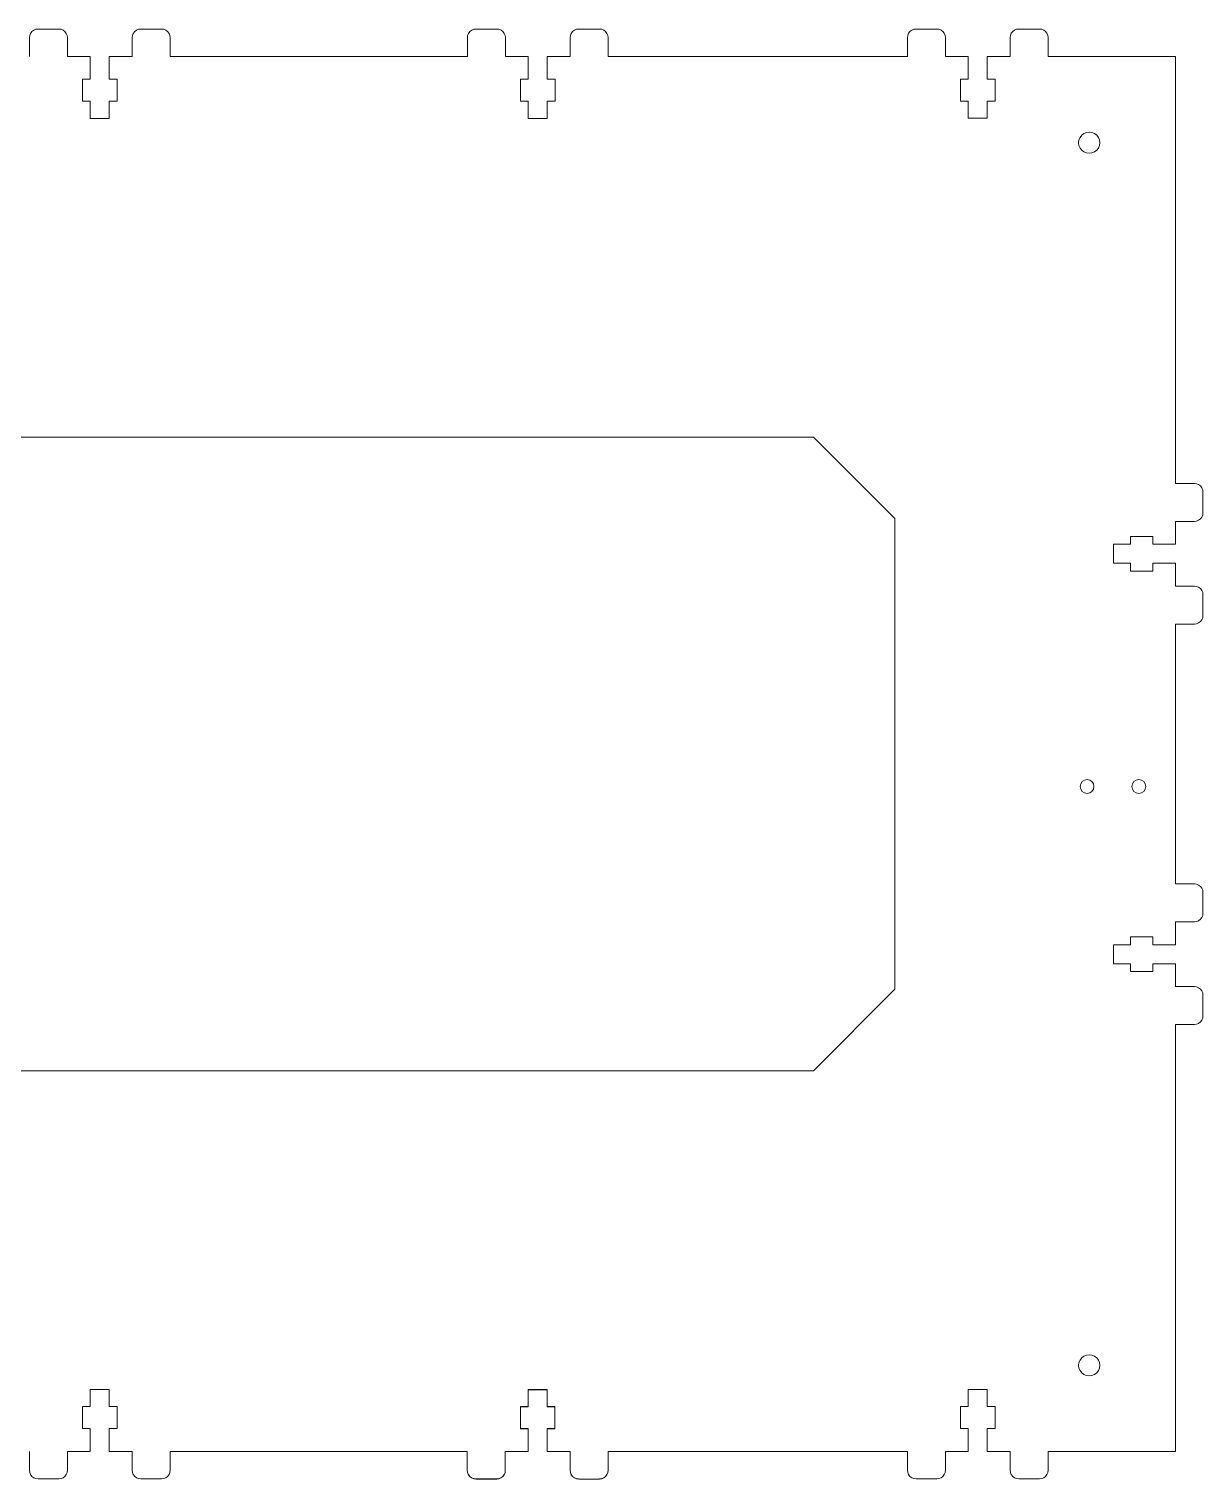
# Model space of a CAD drawing. Header units: millimetres. Extents: x -298 to 214, y -121 to 215.
# Drawn here: x -58.2 to 213.7, y -121.3 to 214.7 of the extents above; entities that cross this region are included whole.
import ezdxf

# ---------------------------------------------------------------- set-up
doc = ezdxf.new("R2010")
doc.units = ezdxf.units.MM
doc.header["$MEASUREMENT"] = 0

msp = doc.modelspace()

# ---------------------------------------------------------------- linework, layer by layer
at = {"lineweight": 9}
for points in [[(-58.0601, 212.7139), (-58.0601, 212.7139), (-57.992, 213.2315), (-57.992, 213.2315)], [(-58.0601, 208.3639), (-58.0601, 208.3639), (-58.0601, 212.7139), (-58.0601, 212.7139)], [(-57.992, 213.2315), (-57.992, 213.2315), (-57.7922, 213.7139), (-57.7922, 213.7139)], [(-57.7922, 213.7139), (-57.7922, 213.7139), (-57.4743, 214.1281), (-57.4743, 214.1281)], [(-57.4743, 214.1281), (-57.4743, 214.1281), (-57.0601, 214.4459), (-57.0601, 214.4459)], [(-57.0601, 214.4459), (-57.0601, 214.4459), (-56.5777, 214.6457), (-56.5777, 214.6457)], [(-56.5777, 214.6457), (-56.5777, 214.6457), (-56.0601, 214.7139), (-56.0601, 214.7139)], [(-56.0601, 214.7139), (-56.0601, 214.7139), (-51.2601, 214.7139), (-51.2601, 214.7139)], [(-51.2601, 214.7139), (-51.2601, 214.7139), (-50.7425, 214.6457), (-50.7425, 214.6457)], [(-50.7425, 214.6457), (-50.7425, 214.6457), (-50.2601, 214.4459), (-50.2601, 214.4459)], [(-50.2601, 214.4459), (-50.2601, 214.4459), (-49.8459, 214.1281), (-49.8459, 214.1281)], [(-49.8459, 214.1281), (-49.8459, 214.1281), (-49.5281, 213.7139), (-49.5281, 213.7139)], [(-49.5281, 213.7139), (-49.5281, 213.7139), (-49.3283, 213.2315), (-49.3283, 213.2315)], [(-49.3283, 213.2315), (-49.3283, 213.2315), (-49.2601, 212.7139), (-49.2601, 212.7139)], [(-49.2601, 212.7139), (-49.2601, 212.7139), (-49.2601, 208.3639), (-49.2601, 208.3639)], [(-34.2601, 212.7139), (-34.2601, 212.7139), (-34.192, 213.2315), (-34.192, 213.2315)], [(-34.2601, 208.3639), (-34.2601, 208.3639), (-34.2601, 212.7139), (-34.2601, 212.7139)], [(-34.192, 213.2315), (-34.192, 213.2315), (-33.9922, 213.7139), (-33.9922, 213.7139)], [(-33.9922, 213.7139), (-33.9922, 213.7139), (-33.6743, 214.1281), (-33.6743, 214.1281)], [(-33.6743, 214.1281), (-33.6743, 214.1281), (-33.2601, 214.4459), (-33.2601, 214.4459)], [(-33.2601, 214.4459), (-33.2601, 214.4459), (-32.7778, 214.6457), (-32.7778, 214.6457)], [(-32.7778, 214.6457), (-32.7778, 214.6457), (-32.2601, 214.7139), (-32.2601, 214.7139)], [(-32.2601, 214.7139), (-32.2601, 214.7139), (-27.4601, 214.7139), (-27.4601, 214.7139)], [(-26.9425, 214.6457), (-26.9425, 214.6457), (-27.4601, 214.7139), (-27.4601, 214.7139)], [(-26.4601, 214.4459), (-26.4601, 214.4459), (-26.9425, 214.6457), (-26.9425, 214.6457)], [(-26.0459, 214.1281), (-26.0459, 214.1281), (-26.4601, 214.4459), (-26.4601, 214.4459)], [(-25.7281, 213.7139), (-25.7281, 213.7139), (-26.0459, 214.1281), (-26.0459, 214.1281)], [(-25.5283, 213.2315), (-25.5283, 213.2315), (-25.7281, 213.7139), (-25.7281, 213.7139)], [(-25.4601, 212.7139), (-25.4601, 212.7139), (-25.5283, 213.2315), (-25.5283, 213.2315)], [(-25.4601, 212.7139), (-25.4601, 212.7139), (-25.4601, 208.3639), (-25.4601, 208.3639)], [(43.3686, 212.7139), (43.3686, 212.7139), (43.4368, 213.2315), (43.4368, 213.2315)], [(43.3686, 208.3639), (43.3686, 208.3639), (43.3686, 212.7139), (43.3686, 212.7139)], [(43.4368, 213.2315), (43.4368, 213.2315), (43.6366, 213.7139), (43.6366, 213.7139)], [(43.6366, 213.7139), (43.6366, 213.7139), (43.9544, 214.1281), (43.9544, 214.1281)], [(43.9544, 214.1281), (43.9544, 214.1281), (44.3686, 214.4459), (44.3686, 214.4459)], [(44.3686, 214.4459), (44.3686, 214.4459), (44.851, 214.6457), (44.851, 214.6457)], [(44.851, 214.6457), (44.851, 214.6457), (45.3686, 214.7139), (45.3686, 214.7139)], [(45.3686, 214.7139), (45.3686, 214.7139), (50.1686, 214.7139), (50.1686, 214.7139)], [(50.1686, 214.7139), (50.1686, 214.7139), (50.6863, 214.6457), (50.6863, 214.6457)], [(50.6863, 214.6457), (50.6863, 214.6457), (51.1686, 214.4459), (51.1686, 214.4459)], [(51.1686, 214.4459), (51.1686, 214.4459), (51.5828, 214.1281), (51.5828, 214.1281)], [(51.5828, 214.1281), (51.5828, 214.1281), (51.9007, 213.7139), (51.9007, 213.7139)], [(51.9007, 213.7139), (51.9007, 213.7139), (52.1005, 213.2315), (52.1005, 213.2315)], [(52.1005, 213.2315), (52.1005, 213.2315), (52.1686, 212.7139), (52.1686, 212.7139)], [(52.1686, 212.7139), (52.1686, 212.7139), (52.1686, 208.3639), (52.1686, 208.3639)], [(67.2368, 213.2315), (67.2368, 213.2315), (67.1686, 212.7139), (67.1686, 212.7139)], [(67.1686, 208.3639), (67.1686, 208.3639), (67.1686, 212.7139), (67.1686, 212.7139)], [(67.4366, 213.7139), (67.4366, 213.7139), (67.2368, 213.2315), (67.2368, 213.2315)], [(67.7544, 214.1281), (67.7544, 214.1281), (67.4366, 213.7139), (67.4366, 213.7139)], [(68.1686, 214.4459), (68.1686, 214.4459), (67.7544, 214.1281), (67.7544, 214.1281)], [(68.651, 214.6457), (68.651, 214.6457), (68.1686, 214.4459), (68.1686, 214.4459)], [(69.1686, 214.7139), (69.1686, 214.7139), (68.651, 214.6457), (68.651, 214.6457)], [(69.1686, 214.7139), (69.1686, 214.7139), (73.9686, 214.7139), (73.9686, 214.7139)], [(73.9686, 214.7139), (73.9686, 214.7139), (74.4862, 214.6457), (74.4862, 214.6457)], [(74.4862, 214.6457), (74.4862, 214.6457), (74.9686, 214.4459), (74.9686, 214.4459)], [(74.9686, 214.4459), (74.9686, 214.4459), (75.3828, 214.1281), (75.3828, 214.1281)], [(75.3828, 214.1281), (75.3828, 214.1281), (75.7007, 213.7139), (75.7007, 213.7139)], [(75.7007, 213.7139), (75.7007, 213.7139), (75.9005, 213.2315), (75.9005, 213.2315)], [(75.9005, 213.2315), (75.9005, 213.2315), (75.9686, 212.7139), (75.9686, 212.7139)], [(75.9686, 212.7139), (75.9686, 212.7139), (75.9686, 208.3639), (75.9686, 208.3639)], [(145.2787, 212.7209), (145.2787, 212.7209), (145.3468, 213.2385), (145.3468, 213.2385)], [(145.2787, 208.3709), (145.2787, 208.3709), (145.2787, 212.7209), (145.2787, 212.7209)], [(145.3468, 213.2385), (145.3468, 213.2385), (145.5466, 213.7209), (145.5466, 213.7209)], [(145.5466, 213.7209), (145.5466, 213.7209), (145.8644, 214.1351), (145.8644, 214.1351)], [(145.8644, 214.1351), (145.8644, 214.1351), (146.2787, 214.4529), (146.2787, 214.4529)], [(146.2787, 214.4529), (146.2787, 214.4529), (146.761, 214.6527), (146.761, 214.6527)], [(146.761, 214.6527), (146.761, 214.6527), (147.2787, 214.7209), (147.2787, 214.7209)], [(147.2787, 214.7209), (147.2787, 214.7209), (152.0786, 214.7209), (152.0786, 214.7209)], [(152.0786, 214.7209), (152.0786, 214.7209), (152.5963, 214.6527), (152.5963, 214.6527)], [(152.5963, 214.6527), (152.5963, 214.6527), (153.0786, 214.4529), (153.0786, 214.4529)], [(153.0786, 214.4529), (153.0786, 214.4529), (153.4929, 214.1351), (153.4929, 214.1351)], [(153.4929, 214.1351), (153.4929, 214.1351), (153.8107, 213.7209), (153.8107, 213.7209)], [(153.8107, 213.7209), (153.8107, 213.7209), (154.0105, 213.2385), (154.0105, 213.2385)], [(154.0105, 213.2385), (154.0105, 213.2385), (154.0786, 212.7209), (154.0786, 212.7209)], [(154.0786, 212.7209), (154.0786, 212.7209), (154.0786, 208.3709), (154.0786, 208.3709)], [(169.0786, 212.7209), (169.0786, 212.7209), (169.1468, 213.2385), (169.1468, 213.2385)], [(169.0786, 208.3709), (169.0786, 208.3709), (169.0786, 212.7209), (169.0786, 212.7209)], [(169.1468, 213.2385), (169.1468, 213.2385), (169.3466, 213.7209), (169.3466, 213.7209)], [(169.3466, 213.7209), (169.3466, 213.7209), (169.6644, 214.1351), (169.6644, 214.1351)], [(169.6644, 214.1351), (169.6644, 214.1351), (170.0786, 214.4529), (170.0786, 214.4529)], [(170.0786, 214.4529), (170.0786, 214.4529), (170.561, 214.6527), (170.561, 214.6527)], [(170.561, 214.6527), (170.561, 214.6527), (171.0786, 214.7209), (171.0786, 214.7209)], [(171.0786, 214.7209), (171.0786, 214.7209), (175.8786, 214.7209), (175.8786, 214.7209)], [(176.3963, 214.6527), (176.3963, 214.6527), (175.8786, 214.7209), (175.8786, 214.7209)], [(176.8786, 214.4529), (176.8786, 214.4529), (176.3963, 214.6527), (176.3963, 214.6527)], [(177.2929, 214.1351), (177.2929, 214.1351), (176.8786, 214.4529), (176.8786, 214.4529)], [(177.6107, 213.7209), (177.6107, 213.7209), (177.2929, 214.1351), (177.2929, 214.1351)], [(177.8105, 213.2385), (177.8105, 213.2385), (177.6107, 213.7209), (177.6107, 213.7209)], [(177.8786, 212.7209), (177.8786, 212.7209), (177.8105, 213.2385), (177.8105, 213.2385)], [(177.8786, 212.7209), (177.8786, 212.7209), (177.8786, 208.3709), (177.8786, 208.3709)], [(-49.2601, 208.3639), (-49.2601, 208.3639), (-43.9601, 208.3639), (-43.9601, 208.3639)], [(-43.9601, 208.3639), (-43.9601, 208.3639), (-43.9601, 203.0639), (-43.9601, 203.0639)], [(-39.5601, 203.0639), (-39.5601, 203.0639), (-39.5601, 208.3639), (-39.5601, 208.3639)], [(-39.5601, 208.3639), (-39.5601, 208.3639), (-34.2601, 208.3639), (-34.2601, 208.3639)], [(-25.4601, 208.3639), (-25.4601, 208.3639), (43.3686, 208.3639), (43.3686, 208.3639)], [(52.1686, 208.3639), (52.1686, 208.3639), (57.4686, 208.3639), (57.4686, 208.3639)], [(57.4686, 208.3639), (57.4686, 208.3639), (57.4686, 203.0639), (57.4686, 203.0639)], [(61.8686, 203.0639), (61.8686, 203.0639), (61.8686, 208.3639), (61.8686, 208.3639)], [(61.8686, 208.3639), (61.8686, 208.3639), (67.1686, 208.3639), (67.1686, 208.3639)], [(75.9686, 208.3639), (75.9686, 208.3639), (145.3502, 208.3639), (145.3502, 208.3639)], [(154.0786, 208.3709), (154.0786, 208.3709), (159.3786, 208.3709), (159.3786, 208.3709)], [(159.3786, 208.3709), (159.3786, 208.3709), (159.3786, 203.0709), (159.3786, 203.0709)], [(163.7786, 203.0709), (163.7786, 203.0709), (163.7786, 208.3709), (163.7786, 208.3709)], [(163.7786, 208.3709), (163.7786, 208.3709), (169.0786, 208.3709), (169.0786, 208.3709)], [(177.8786, 208.3709), (177.8786, 208.3709), (207.3871, 208.3639), (207.3871, 208.3639)], [(207.3871, 208.3639), (207.3871, 208.3639), (207.3871, 109.4134), (207.3871, 109.4134)], [(-45.7601, 203.0639), (-45.7601, 203.0639), (-45.7601, 197.9639), (-45.7601, 197.9639)], [(-43.9601, 203.0639), (-43.9601, 203.0639), (-45.7601, 203.0639), (-45.7601, 203.0639)], [(-37.7601, 203.0639), (-37.7601, 203.0639), (-39.5601, 203.0639), (-39.5601, 203.0639)], [(-37.7601, 197.9639), (-37.7601, 197.9639), (-37.7601, 203.0639), (-37.7601, 203.0639)], [(55.6686, 203.0639), (55.6686, 203.0639), (55.6686, 197.9639), (55.6686, 197.9639)], [(57.4686, 203.0639), (57.4686, 203.0639), (55.6686, 203.0639), (55.6686, 203.0639)], [(63.6686, 203.0639), (63.6686, 203.0639), (61.8686, 203.0639), (61.8686, 203.0639)], [(63.6686, 197.9639), (63.6686, 197.9639), (63.6686, 203.0639), (63.6686, 203.0639)], [(157.5786, 203.0709), (157.5786, 203.0709), (157.5786, 197.9709), (157.5786, 197.9709)], [(159.3786, 203.0709), (159.3786, 203.0709), (157.5786, 203.0709), (157.5786, 203.0709)], [(165.5786, 203.0709), (165.5786, 203.0709), (163.7786, 203.0709), (163.7786, 203.0709)], [(165.5786, 197.9709), (165.5786, 197.9709), (165.5786, 203.0709), (165.5786, 203.0709)], [(-45.7601, 197.9639), (-45.7601, 197.9639), (-43.9601, 197.9639), (-43.9601, 197.9639)], [(-43.9601, 197.9639), (-43.9601, 197.9639), (-43.9601, 194.0139), (-43.9601, 194.0139)], [(-39.5601, 197.9639), (-39.5601, 197.9639), (-37.7601, 197.9639), (-37.7601, 197.9639)], [(-39.5601, 194.0139), (-39.5601, 194.0139), (-39.5601, 197.9639), (-39.5601, 197.9639)], [(55.6686, 197.9639), (55.6686, 197.9639), (57.4686, 197.9639), (57.4686, 197.9639)], [(57.4686, 197.9639), (57.4686, 197.9639), (57.4686, 194.0139), (57.4686, 194.0139)], [(61.8686, 194.0139), (61.8686, 194.0139), (61.8686, 197.9639), (61.8686, 197.9639)], [(61.8686, 197.9639), (61.8686, 197.9639), (63.6686, 197.9639), (63.6686, 197.9639)], [(157.5786, 197.9709), (157.5786, 197.9709), (159.3786, 197.9709), (159.3786, 197.9709)], [(159.3786, 197.9709), (159.3786, 197.9709), (159.3786, 194.0209), (159.3786, 194.0209)], [(163.7786, 197.9709), (163.7786, 197.9709), (165.5786, 197.9709), (165.5786, 197.9709)], [(163.7786, 194.0209), (163.7786, 194.0209), (163.7786, 197.9709), (163.7786, 197.9709)], [(-43.9601, 194.0139), (-43.9601, 194.0139), (-39.5601, 194.0139), (-39.5601, 194.0139)], [(57.4686, 194.0139), (57.4686, 194.0139), (61.8686, 194.0139), (61.8686, 194.0139)], [(159.3786, 194.0209), (159.3786, 194.0209), (163.7786, 194.0209), (163.7786, 194.0209)], [(185.0205, 188.998), (185.0205, 188.998), (184.9371, 188.3639), (184.9371, 188.3639)], [(184.9371, 188.3639), (184.9371, 188.3639), (185.0205, 187.7297), (185.0205, 187.7297)], [(185.2653, 189.5889), (185.2653, 189.5889), (185.0205, 188.998), (185.0205, 188.998)], [(185.6547, 190.0963), (185.6547, 190.0963), (185.2653, 189.5889), (185.2653, 189.5889)], [(186.1621, 190.4856), (186.1621, 190.4856), (185.6547, 190.0963), (185.6547, 190.0963)], [(186.753, 190.7304), (186.753, 190.7304), (186.1621, 190.4856), (186.1621, 190.4856)], [(187.3871, 190.8139), (187.3871, 190.8139), (186.753, 190.7304), (186.753, 190.7304)], [(188.0212, 190.7304), (188.0212, 190.7304), (187.3871, 190.8139), (187.3871, 190.8139)], [(188.6121, 190.4856), (188.6121, 190.4856), (188.0212, 190.7304), (188.0212, 190.7304)], [(189.1195, 190.0963), (189.1195, 190.0963), (188.6121, 190.4856), (188.6121, 190.4856)], [(189.5088, 189.5889), (189.5088, 189.5889), (189.1195, 190.0963), (189.1195, 190.0963)], [(189.7536, 188.998), (189.7536, 188.998), (189.5088, 189.5889), (189.5088, 189.5889)], [(189.8371, 188.3639), (189.8371, 188.3639), (189.7536, 188.998), (189.7536, 188.998)], [(189.7536, 187.7297), (189.7536, 187.7297), (189.8371, 188.3639), (189.8371, 188.3639)], [(185.0205, 187.7297), (185.0205, 187.7297), (185.2653, 187.1389), (185.2653, 187.1389)], [(185.2653, 187.1389), (185.2653, 187.1389), (185.6547, 186.6314), (185.6547, 186.6314)], [(185.6547, 186.6314), (185.6547, 186.6314), (186.1621, 186.2421), (186.1621, 186.2421)], [(186.1621, 186.2421), (186.1621, 186.2421), (186.753, 185.9973), (186.753, 185.9973)], [(186.753, 185.9973), (186.753, 185.9973), (187.3871, 185.9139), (187.3871, 185.9139)], [(187.3871, 185.9139), (187.3871, 185.9139), (188.0212, 185.9973), (188.0212, 185.9973)], [(188.0212, 185.9973), (188.0212, 185.9973), (188.6121, 186.2421), (188.6121, 186.2421)], [(188.6121, 186.2421), (188.6121, 186.2421), (189.1195, 186.6314), (189.1195, 186.6314)], [(189.1195, 186.6314), (189.1195, 186.6314), (189.5088, 187.1389), (189.5088, 187.1389)], [(189.5088, 187.1389), (189.5088, 187.1389), (189.7536, 187.7297), (189.7536, 187.7297)], [(123.517, 120.1134), (123.517, 120.1134), (-207.4087, 120.1134), (-207.4087, 120.1134)], [(142.3871, 101.2433), (142.3871, 101.2433), (123.517, 120.1134), (123.517, 120.1134)], [(207.3871, 109.4134), (207.3871, 109.4134), (211.7371, 109.4134), (211.7371, 109.4134)], [(212.2547, 109.3453), (212.2547, 109.3453), (211.7371, 109.4134), (211.7371, 109.4134)], [(212.7371, 109.1455), (212.7371, 109.1455), (212.2547, 109.3453), (212.2547, 109.3453)], [(213.1513, 108.8276), (213.1513, 108.8276), (212.7371, 109.1455), (212.7371, 109.1455)], [(213.4691, 108.4134), (213.4691, 108.4134), (213.1513, 108.8276), (213.1513, 108.8276)], [(213.6689, 107.931), (213.6689, 107.931), (213.4691, 108.4134), (213.4691, 108.4134)], [(213.7371, 107.4134), (213.7371, 107.4134), (213.6689, 107.931), (213.6689, 107.931)], [(213.7371, 107.4134), (213.7371, 107.4134), (213.7371, 102.6134), (213.7371, 102.6134)], [(142.3871, -7.8997), (142.3871, -7.8997), (142.3871, 101.3266), (142.3871, 101.3266)], [(212.7371, 100.8814), (212.7371, 100.8814), (212.2547, 100.6816), (212.2547, 100.6816)], [(213.1513, 101.1992), (213.1513, 101.1992), (212.7371, 100.8814), (212.7371, 100.8814)], [(213.4691, 101.6134), (213.4691, 101.6134), (213.1513, 101.1992), (213.1513, 101.1992)], [(213.6689, 102.0958), (213.6689, 102.0958), (213.4691, 101.6134), (213.4691, 101.6134)], [(213.7371, 102.6134), (213.7371, 102.6134), (213.6689, 102.0958), (213.6689, 102.0958)], [(207.3871, 100.6134), (207.3871, 100.6134), (207.3871, 95.3134), (207.3871, 95.3134)], [(211.7371, 100.6134), (211.7371, 100.6134), (207.3871, 100.6134), (207.3871, 100.6134)], [(212.2547, 100.6816), (212.2547, 100.6816), (211.7371, 100.6134), (211.7371, 100.6134)], [(193.0371, 95.3134), (193.0371, 95.3134), (193.0371, 90.9134), (193.0371, 90.9134)], [(196.9871, 95.3134), (196.9871, 95.3134), (193.0371, 95.3134), (193.0371, 95.3134)], [(202.0871, 97.1134), (202.0871, 97.1134), (196.9871, 97.1134), (196.9871, 97.1134)], [(196.9871, 97.1134), (196.9871, 97.1134), (196.9871, 95.3134), (196.9871, 95.3134)], [(202.0871, 95.3134), (202.0871, 95.3134), (202.0871, 97.1134), (202.0871, 97.1134)], [(207.3871, 95.3134), (207.3871, 95.3134), (202.0871, 95.3134), (202.0871, 95.3134)], [(193.0371, 90.9134), (193.0371, 90.9134), (196.9871, 90.9134), (196.9871, 90.9134)], [(196.9871, 90.9134), (196.9871, 90.9134), (196.9871, 89.1134), (196.9871, 89.1134)], [(202.0871, 90.9134), (202.0871, 90.9134), (207.3871, 90.9134), (207.3871, 90.9134)], [(202.0871, 89.1134), (202.0871, 89.1134), (202.0871, 90.9134), (202.0871, 90.9134)], [(207.3871, 90.9134), (207.3871, 90.9134), (207.3871, 85.6134), (207.3871, 85.6134)], [(196.9871, 89.1134), (196.9871, 89.1134), (202.0871, 89.1134), (202.0871, 89.1134)], [(207.3871, 85.6134), (207.3871, 85.6134), (211.7371, 85.6134), (211.7371, 85.6134)], [(211.7371, 85.6134), (211.7371, 85.6134), (212.2547, 85.5453), (212.2547, 85.5453)], [(212.2547, 85.5453), (212.2547, 85.5453), (212.7371, 85.3455), (212.7371, 85.3455)], [(212.7371, 85.3455), (212.7371, 85.3455), (213.1513, 85.0276), (213.1513, 85.0276)], [(213.1513, 85.0276), (213.1513, 85.0276), (213.4691, 84.6134), (213.4691, 84.6134)], [(213.4691, 84.6134), (213.4691, 84.6134), (213.6689, 84.131), (213.6689, 84.131)], [(213.6689, 84.131), (213.6689, 84.131), (213.7371, 83.6134), (213.7371, 83.6134)], [(213.7371, 83.6134), (213.7371, 83.6134), (213.7371, 78.8134), (213.7371, 78.8134)], [(212.7371, 77.0814), (212.7371, 77.0814), (213.1513, 77.3992), (213.1513, 77.3992)], [(213.1513, 77.3992), (213.1513, 77.3992), (213.4691, 77.8134), (213.4691, 77.8134)], [(213.4691, 77.8134), (213.4691, 77.8134), (213.6689, 78.2958), (213.6689, 78.2958)], [(213.6689, 78.2958), (213.6689, 78.2958), (213.7371, 78.8134), (213.7371, 78.8134)], [(207.3871, 76.8134), (207.3871, 76.8134), (207.3871, 16.6134), (207.3871, 16.6134)], [(211.7371, 76.8134), (211.7371, 76.8134), (207.3871, 76.8134), (207.3871, 76.8134)], [(211.7371, 76.8134), (211.7371, 76.8134), (212.2547, 76.8816), (212.2547, 76.8816)], [(212.2547, 76.8816), (212.2547, 76.8816), (212.7371, 77.0814), (212.7371, 77.0814)], [(207.3871, 16.6134), (207.3871, 16.6134), (211.7371, 16.6134), (211.7371, 16.6134)], [(212.2547, 16.5453), (212.2547, 16.5453), (211.7371, 16.6134), (211.7371, 16.6134)], [(212.7371, 16.3455), (212.7371, 16.3455), (212.2547, 16.5453), (212.2547, 16.5453)], [(213.1513, 16.0276), (213.1513, 16.0276), (212.7371, 16.3455), (212.7371, 16.3455)], [(213.4691, 15.6134), (213.4691, 15.6134), (213.1513, 16.0276), (213.1513, 16.0276)], [(213.6689, 15.1311), (213.6689, 15.1311), (213.4691, 15.6134), (213.4691, 15.6134)], [(213.7371, 14.6134), (213.7371, 14.6134), (213.6689, 15.1311), (213.6689, 15.1311)], [(213.7371, 14.6134), (213.7371, 14.6134), (213.7371, 9.8134), (213.7371, 9.8134)], [(207.3871, 7.8134), (207.3871, 7.8134), (207.3871, 2.5134), (207.3871, 2.5134)], [(211.7371, 7.8134), (211.7371, 7.8134), (207.3871, 7.8134), (207.3871, 7.8134)], [(211.7371, 7.8134), (211.7371, 7.8134), (212.2547, 7.8816), (212.2547, 7.8816)], [(212.2547, 7.8816), (212.2547, 7.8816), (212.7371, 8.0814), (212.7371, 8.0814)], [(212.7371, 8.0814), (212.7371, 8.0814), (213.1513, 8.3992), (213.1513, 8.3992)], [(213.1513, 8.3992), (213.1513, 8.3992), (213.4691, 8.8134), (213.4691, 8.8134)], [(213.4691, 8.8134), (213.4691, 8.8134), (213.6689, 9.2958), (213.6689, 9.2958)], [(213.6689, 9.2958), (213.6689, 9.2958), (213.7371, 9.8134), (213.7371, 9.8134)], [(202.0871, 4.3134), (202.0871, 4.3134), (196.9871, 4.3134), (196.9871, 4.3134)], [(196.9871, 4.3134), (196.9871, 4.3134), (196.9871, 2.5134), (196.9871, 2.5134)], [(202.0871, 2.5134), (202.0871, 2.5134), (202.0871, 4.3134), (202.0871, 4.3134)], [(196.9871, 2.5134), (196.9871, 2.5134), (193.0371, 2.5134), (193.0371, 2.5134)], [(193.0371, 2.5134), (193.0371, 2.5134), (193.0371, -1.8866), (193.0371, -1.8866)], [(207.3871, 2.5134), (207.3871, 2.5134), (202.0871, 2.5134), (202.0871, 2.5134)], [(193.0371, -1.8866), (193.0371, -1.8866), (196.9871, -1.8866), (196.9871, -1.8866)], [(196.9871, -1.8866), (196.9871, -1.8866), (196.9871, -3.6866), (196.9871, -3.6866)], [(202.0871, -1.8866), (202.0871, -1.8866), (207.3871, -1.8866), (207.3871, -1.8866)], [(202.0871, -3.6866), (202.0871, -3.6866), (202.0871, -1.8866), (202.0871, -1.8866)], [(207.3871, -1.8866), (207.3871, -1.8866), (207.3871, -7.1866), (207.3871, -7.1866)], [(196.9871, -3.6866), (196.9871, -3.6866), (202.0871, -3.6866), (202.0871, -3.6866)], [(123.517, -26.6865), (123.517, -26.6865), (142.3038, -7.8997), (142.3038, -7.8997)], [(207.3871, -7.1866), (207.3871, -7.1866), (211.7371, -7.1866), (211.7371, -7.1866)], [(212.2547, -7.2547), (212.2547, -7.2547), (211.7371, -7.1866), (211.7371, -7.1866)], [(212.7371, -7.4545), (212.7371, -7.4545), (212.2547, -7.2547), (212.2547, -7.2547)], [(213.1513, -7.7723), (213.1513, -7.7723), (212.7371, -7.4545), (212.7371, -7.4545)], [(213.4691, -8.1866), (213.4691, -8.1866), (213.1513, -7.7723), (213.1513, -7.7723)], [(213.6689, -8.6689), (213.6689, -8.6689), (213.4691, -8.1866), (213.4691, -8.1866)], [(213.7371, -9.1866), (213.7371, -9.1866), (213.6689, -8.6689), (213.6689, -8.6689)], [(213.7371, -9.1866), (213.7371, -9.1866), (213.7371, -13.9866), (213.7371, -13.9866)], [(207.3871, -15.9866), (207.3871, -15.9866), (207.3871, -114.9594), (207.3871, -114.9594)], [(211.7371, -15.9866), (211.7371, -15.9866), (207.3871, -15.9866), (207.3871, -15.9866)], [(211.7371, -15.9866), (211.7371, -15.9866), (212.2547, -15.9184), (212.2547, -15.9184)], [(212.2547, -15.9184), (212.2547, -15.9184), (212.7371, -15.7186), (212.7371, -15.7186)], [(212.7371, -15.7186), (212.7371, -15.7186), (213.1513, -15.4008), (213.1513, -15.4008)], [(213.1513, -15.4008), (213.1513, -15.4008), (213.4691, -14.9866), (213.4691, -14.9866)], [(213.4691, -14.9866), (213.4691, -14.9866), (213.6689, -14.5042), (213.6689, -14.5042)], [(213.6689, -14.5042), (213.6689, -14.5042), (213.7371, -13.9866), (213.7371, -13.9866)], [(-207.4087, -26.6865), (-207.4087, -26.6865), (123.517, -26.6865), (123.517, -26.6865)], [(185.2653, -93.7344), (185.2653, -93.7344), (185.0205, -94.3253), (185.0205, -94.3253)], [(185.6547, -93.227), (185.6547, -93.227), (185.2653, -93.7344), (185.2653, -93.7344)], [(186.1621, -92.8376), (186.1621, -92.8376), (185.6547, -93.227), (185.6547, -93.227)], [(186.753, -92.5929), (186.753, -92.5929), (186.1621, -92.8376), (186.1621, -92.8376)], [(187.3871, -92.5094), (187.3871, -92.5094), (186.753, -92.5929), (186.753, -92.5929)], [(188.0212, -92.5929), (188.0212, -92.5929), (187.3871, -92.5094), (187.3871, -92.5094)], [(188.6121, -92.8376), (188.6121, -92.8376), (188.0212, -92.5929), (188.0212, -92.5929)], [(189.1195, -93.227), (189.1195, -93.227), (188.6121, -92.8376), (188.6121, -92.8376)], [(189.5088, -93.7344), (189.5088, -93.7344), (189.1195, -93.227), (189.1195, -93.227)], [(189.7536, -94.3253), (189.7536, -94.3253), (189.5088, -93.7344), (189.5088, -93.7344)], [(185.0205, -94.3253), (185.0205, -94.3253), (184.9371, -94.9594), (184.9371, -94.9594)], [(184.9371, -94.9594), (184.9371, -94.9594), (185.0205, -95.5935), (185.0205, -95.5935)], [(185.0205, -95.5935), (185.0205, -95.5935), (185.2653, -96.1844), (185.2653, -96.1844)], [(185.2653, -96.1844), (185.2653, -96.1844), (185.6547, -96.6918), (185.6547, -96.6918)], [(185.6547, -96.6918), (185.6547, -96.6918), (186.1621, -97.0812), (186.1621, -97.0812)], [(186.1621, -97.0812), (186.1621, -97.0812), (186.753, -97.3259), (186.753, -97.3259)], [(186.753, -97.3259), (186.753, -97.3259), (187.3871, -97.4094), (187.3871, -97.4094)], [(187.3871, -97.4094), (187.3871, -97.4094), (188.0212, -97.3259), (188.0212, -97.3259)], [(188.0212, -97.3259), (188.0212, -97.3259), (188.6121, -97.0812), (188.6121, -97.0812)], [(188.6121, -97.0812), (188.6121, -97.0812), (189.1195, -96.6918), (189.1195, -96.6918)], [(189.1195, -96.6918), (189.1195, -96.6918), (189.5088, -96.1844), (189.5088, -96.1844)], [(189.5088, -96.1844), (189.5088, -96.1844), (189.7536, -95.5935), (189.7536, -95.5935)], [(189.8371, -94.9594), (189.8371, -94.9594), (189.7536, -94.3253), (189.7536, -94.3253)], [(189.7536, -95.5935), (189.7536, -95.5935), (189.8371, -94.9594), (189.8371, -94.9594)], [(-43.9601, -100.587), (-43.9601, -100.587), (-39.5601, -100.587), (-39.5601, -100.587)], [(-43.9601, -104.537), (-43.9601, -104.537), (-43.9601, -100.587), (-43.9601, -100.587)], [(-39.5601, -100.587), (-39.5601, -100.587), (-39.5601, -104.537), (-39.5601, -104.537)], [(57.458, -104.537), (57.458, -104.537), (57.458, -100.587), (57.458, -100.587)], [(57.458, -100.587), (57.458, -100.587), (61.858, -100.587), (61.858, -100.587)], [(57.458, -100.6094), (57.458, -100.6094), (57.458, -104.5594), (57.458, -104.5594)], [(61.858, -100.6094), (61.858, -100.6094), (57.458, -100.6094), (57.458, -100.6094)], [(61.858, -100.587), (61.858, -100.587), (61.858, -104.537), (61.858, -104.537)], [(61.858, -104.5594), (61.858, -104.5594), (61.858, -100.6094), (61.858, -100.6094)], [(159.3786, -100.594), (159.3786, -100.594), (163.7786, -100.594), (163.7786, -100.594)], [(159.3786, -104.544), (159.3786, -104.544), (159.3786, -100.594), (159.3786, -100.594)], [(163.7786, -100.594), (163.7786, -100.594), (163.7786, -104.544), (163.7786, -104.544)], [(-45.7601, -109.637), (-45.7601, -109.637), (-45.7601, -104.537), (-45.7601, -104.537)], [(-45.7601, -104.537), (-45.7601, -104.537), (-43.9601, -104.537), (-43.9601, -104.537)], [(-39.5601, -104.537), (-39.5601, -104.537), (-37.7601, -104.537), (-37.7601, -104.537)], [(-37.7601, -104.537), (-37.7601, -104.537), (-37.7601, -109.637), (-37.7601, -109.637)], [(55.658, -109.637), (55.658, -109.637), (55.658, -104.537), (55.658, -104.537)], [(55.658, -104.537), (55.658, -104.537), (57.458, -104.537), (57.458, -104.537)], [(55.658, -104.5594), (55.658, -104.5594), (55.658, -109.6594), (55.658, -109.6594)], [(57.458, -104.5594), (57.458, -104.5594), (55.658, -104.5594), (55.658, -104.5594)], [(61.858, -104.537), (61.858, -104.537), (63.658, -104.537), (63.658, -104.537)], [(63.658, -104.5594), (63.658, -104.5594), (61.858, -104.5594), (61.858, -104.5594)], [(63.658, -104.537), (63.658, -104.537), (63.658, -109.637), (63.658, -109.637)], [(63.658, -109.6594), (63.658, -109.6594), (63.658, -104.5594), (63.658, -104.5594)], [(157.5786, -109.644), (157.5786, -109.644), (157.5786, -104.544), (157.5786, -104.544)], [(157.5786, -104.544), (157.5786, -104.544), (159.3786, -104.544), (159.3786, -104.544)], [(163.7786, -104.544), (163.7786, -104.544), (165.5786, -104.544), (165.5786, -104.544)], [(165.5786, -104.544), (165.5786, -104.544), (165.5786, -109.644), (165.5786, -109.644)], [(-43.9601, -109.637), (-43.9601, -109.637), (-45.7601, -109.637), (-45.7601, -109.637)], [(-43.9601, -114.937), (-43.9601, -114.937), (-43.9601, -109.637), (-43.9601, -109.637)], [(-39.5601, -109.637), (-39.5601, -109.637), (-39.5601, -114.937), (-39.5601, -114.937)], [(-37.7601, -109.637), (-37.7601, -109.637), (-39.5601, -109.637), (-39.5601, -109.637)], [(57.458, -109.637), (57.458, -109.637), (55.658, -109.637), (55.658, -109.637)], [(55.658, -109.6594), (55.658, -109.6594), (57.458, -109.6594), (57.458, -109.6594)], [(57.458, -114.937), (57.458, -114.937), (57.458, -109.637), (57.458, -109.637)], [(57.458, -109.6594), (57.458, -109.6594), (57.458, -114.9594), (57.458, -114.9594)], [(61.858, -109.637), (61.858, -109.637), (61.858, -114.937), (61.858, -114.937)], [(63.658, -109.637), (63.658, -109.637), (61.858, -109.637), (61.858, -109.637)], [(61.858, -109.6594), (61.858, -109.6594), (63.658, -109.6594), (63.658, -109.6594)], [(61.858, -114.9594), (61.858, -114.9594), (61.858, -109.6594), (61.858, -109.6594)], [(159.3786, -109.644), (159.3786, -109.644), (157.5786, -109.644), (157.5786, -109.644)], [(159.3786, -114.944), (159.3786, -114.944), (159.3786, -109.644), (159.3786, -109.644)], [(163.7786, -109.644), (163.7786, -109.644), (163.7786, -114.944), (163.7786, -114.944)], [(165.5786, -109.644), (165.5786, -109.644), (163.7786, -109.644), (163.7786, -109.644)], [(-58.0601, -114.937), (-58.0601, -114.937), (-58.0601, -119.287), (-58.0601, -119.287)], [(-49.2601, -114.937), (-49.2601, -114.937), (-43.9601, -114.937), (-43.9601, -114.937)], [(-49.2601, -119.287), (-49.2601, -119.287), (-49.2601, -114.937), (-49.2601, -114.937)], [(-39.5601, -114.937), (-39.5601, -114.937), (-34.2601, -114.937), (-34.2601, -114.937)], [(-34.2601, -114.937), (-34.2601, -114.937), (-34.2601, -119.287), (-34.2601, -119.287)], [(-25.4601, -114.937), (-25.4601, -114.937), (43.358, -114.937), (43.358, -114.937)], [(-25.4601, -119.287), (-25.4601, -119.287), (-25.4601, -114.937), (-25.4601, -114.937)], [(43.358, -114.937), (43.358, -114.937), (43.358, -119.287), (43.358, -119.287)], [(43.358, -119.3094), (43.358, -119.3094), (43.358, -114.9594), (43.358, -114.9594)], [(52.158, -114.937), (52.158, -114.937), (57.458, -114.937), (57.458, -114.937)], [(52.158, -119.287), (52.158, -119.287), (52.158, -114.937), (52.158, -114.937)], [(52.158, -114.9594), (52.158, -114.9594), (52.158, -119.3094), (52.158, -119.3094)], [(57.458, -114.9594), (57.458, -114.9594), (52.158, -114.9594), (52.158, -114.9594)], [(61.858, -114.937), (61.858, -114.937), (67.158, -114.937), (67.158, -114.937)], [(67.1579, -114.9594), (67.1579, -114.9594), (61.858, -114.9594), (61.858, -114.9594)], [(67.1579, -119.3094), (67.1579, -119.3094), (67.1579, -114.9594), (67.1579, -114.9594)], [(67.158, -114.937), (67.158, -114.937), (67.158, -119.287), (67.158, -119.287)], [(75.9579, -119.287), (75.9579, -119.287), (75.9579, -114.937), (75.9579, -114.937)], [(145.2787, -114.944), (145.2787, -114.944), (75.9579, -114.937), (75.9579, -114.937)], [(75.9579, -114.9594), (75.9579, -114.9594), (75.9579, -119.3094), (75.9579, -119.3094)], [(145.2787, -114.944), (145.2787, -114.944), (145.2787, -119.294), (145.2787, -119.294)], [(154.0786, -114.944), (154.0786, -114.944), (159.3786, -114.944), (159.3786, -114.944)], [(154.0786, -119.294), (154.0786, -119.294), (154.0786, -114.944), (154.0786, -114.944)], [(163.7786, -114.944), (163.7786, -114.944), (169.0786, -114.944), (169.0786, -114.944)], [(169.0786, -114.944), (169.0786, -114.944), (169.0786, -119.294), (169.0786, -119.294)], [(177.8786, -119.294), (177.8786, -119.294), (177.8786, -114.944), (177.8786, -114.944)], [(177.8786, -114.944), (177.8786, -114.944), (207.3871, -114.944), (207.3871, -114.944)], [(-58.0601, -119.287), (-58.0601, -119.287), (-57.992, -119.8046), (-57.992, -119.8046)], [(-57.992, -119.8046), (-57.992, -119.8046), (-57.7922, -120.287), (-57.7922, -120.287)], [(-57.7922, -120.287), (-57.7922, -120.287), (-57.4743, -120.7012), (-57.4743, -120.7012)], [(-57.4743, -120.7012), (-57.4743, -120.7012), (-57.0601, -121.0191), (-57.0601, -121.0191)], [(-50.2601, -121.0191), (-50.2601, -121.0191), (-49.8459, -120.7012), (-49.8459, -120.7012)], [(-49.8459, -120.7012), (-49.8459, -120.7012), (-49.5281, -120.287), (-49.5281, -120.287)], [(-49.5281, -120.287), (-49.5281, -120.287), (-49.3283, -119.8046), (-49.3283, -119.8046)], [(-49.3283, -119.8046), (-49.3283, -119.8046), (-49.2601, -119.287), (-49.2601, -119.287)], [(-34.2601, -119.287), (-34.2601, -119.287), (-34.192, -119.8046), (-34.192, -119.8046)], [(-34.192, -119.8046), (-34.192, -119.8046), (-33.9922, -120.287), (-33.9922, -120.287)], [(-33.9922, -120.287), (-33.9922, -120.287), (-33.6743, -120.7012), (-33.6743, -120.7012)], [(-33.6743, -120.7012), (-33.6743, -120.7012), (-33.2601, -121.0191), (-33.2601, -121.0191)], [(-26.0459, -120.7012), (-26.0459, -120.7012), (-26.4601, -121.0191), (-26.4601, -121.0191)], [(-25.7281, -120.287), (-25.7281, -120.287), (-26.0459, -120.7012), (-26.0459, -120.7012)], [(-25.5283, -119.8046), (-25.5283, -119.8046), (-25.7281, -120.287), (-25.7281, -120.287)], [(-25.4601, -119.287), (-25.4601, -119.287), (-25.5283, -119.8046), (-25.5283, -119.8046)], [(43.358, -119.287), (43.358, -119.287), (43.4261, -119.8046), (43.4261, -119.8046)], [(43.358, -119.3094), (43.358, -119.3094), (43.4261, -119.827), (43.4261, -119.827)], [(43.4261, -119.8046), (43.4261, -119.8046), (43.6259, -120.287), (43.6259, -120.287)], [(43.4261, -119.827), (43.4261, -119.827), (43.6259, -120.3094), (43.6259, -120.3094)], [(43.6259, -120.287), (43.6259, -120.287), (43.9438, -120.7012), (43.9438, -120.7012)], [(43.6259, -120.3094), (43.6259, -120.3094), (43.9437, -120.7236), (43.9437, -120.7236)], [(43.9437, -120.7236), (43.9437, -120.7236), (44.358, -121.0414), (44.358, -121.0414)], [(43.9438, -120.7012), (43.9438, -120.7012), (44.358, -121.0191), (44.358, -121.0191)], [(51.158, -121.0191), (51.158, -121.0191), (51.5722, -120.7012), (51.5722, -120.7012)], [(51.158, -121.0414), (51.158, -121.0414), (51.5722, -120.7236), (51.5722, -120.7236)], [(51.5722, -120.7012), (51.5722, -120.7012), (51.89, -120.287), (51.89, -120.287)], [(51.5722, -120.7236), (51.5722, -120.7236), (51.89, -120.3094), (51.89, -120.3094)], [(51.89, -120.287), (51.89, -120.287), (52.0898, -119.8046), (52.0898, -119.8046)], [(51.89, -120.3094), (51.89, -120.3094), (52.0898, -119.827), (52.0898, -119.827)], [(52.0898, -119.8046), (52.0898, -119.8046), (52.158, -119.287), (52.158, -119.287)], [(52.0898, -119.827), (52.0898, -119.827), (52.158, -119.3094), (52.158, -119.3094)], [(67.1579, -119.3094), (67.1579, -119.3094), (67.2261, -119.827), (67.2261, -119.827)], [(67.2261, -119.8046), (67.2261, -119.8046), (67.158, -119.287), (67.158, -119.287)], [(67.4259, -120.287), (67.4259, -120.287), (67.2261, -119.8046), (67.2261, -119.8046)], [(67.2261, -119.827), (67.2261, -119.827), (67.4259, -120.3094), (67.4259, -120.3094)], [(67.7437, -120.7012), (67.7437, -120.7012), (67.4259, -120.287), (67.4259, -120.287)], [(67.4259, -120.3094), (67.4259, -120.3094), (67.7437, -120.7236), (67.7437, -120.7236)], [(68.158, -121.0191), (68.158, -121.0191), (67.7437, -120.7012), (67.7437, -120.7012)], [(67.7437, -120.7236), (67.7437, -120.7236), (68.1579, -121.0414), (68.1579, -121.0414)], [(74.9579, -121.0191), (74.9579, -121.0191), (75.3722, -120.7012), (75.3722, -120.7012)], [(75.3722, -120.7236), (75.3722, -120.7236), (74.9579, -121.0414), (74.9579, -121.0414)], [(75.3722, -120.7012), (75.3722, -120.7012), (75.69, -120.287), (75.69, -120.287)], [(75.69, -120.3094), (75.69, -120.3094), (75.3722, -120.7236), (75.3722, -120.7236)], [(75.69, -120.287), (75.69, -120.287), (75.8898, -119.8046), (75.8898, -119.8046)], [(75.8898, -119.827), (75.8898, -119.827), (75.69, -120.3094), (75.69, -120.3094)], [(75.8898, -119.8046), (75.8898, -119.8046), (75.9579, -119.287), (75.9579, -119.287)], [(75.9579, -119.3094), (75.9579, -119.3094), (75.8898, -119.827), (75.8898, -119.827)], [(145.2787, -119.294), (145.2787, -119.294), (145.3468, -119.8117), (145.3468, -119.8117)], [(145.3468, -119.8117), (145.3468, -119.8117), (145.5466, -120.294), (145.5466, -120.294)], [(145.5466, -120.294), (145.5466, -120.294), (145.8644, -120.7082), (145.8644, -120.7082)], [(145.8644, -120.7082), (145.8644, -120.7082), (146.2787, -121.0261), (146.2787, -121.0261)], [(153.0786, -121.0261), (153.0786, -121.0261), (153.4929, -120.7082), (153.4929, -120.7082)], [(153.4929, -120.7082), (153.4929, -120.7082), (153.8107, -120.294), (153.8107, -120.294)], [(153.8107, -120.294), (153.8107, -120.294), (154.0105, -119.8117), (154.0105, -119.8117)], [(154.0105, -119.8117), (154.0105, -119.8117), (154.0786, -119.294), (154.0786, -119.294)], [(169.0786, -119.294), (169.0786, -119.294), (169.1468, -119.8117), (169.1468, -119.8117)], [(169.1468, -119.8117), (169.1468, -119.8117), (169.3466, -120.294), (169.3466, -120.294)], [(169.3466, -120.294), (169.3466, -120.294), (169.6644, -120.7082), (169.6644, -120.7082)], [(169.6644, -120.7082), (169.6644, -120.7082), (170.0786, -121.0261), (170.0786, -121.0261)], [(177.2929, -120.7082), (177.2929, -120.7082), (176.8786, -121.0261), (176.8786, -121.0261)], [(177.6107, -120.294), (177.6107, -120.294), (177.2929, -120.7082), (177.2929, -120.7082)], [(177.8105, -119.8117), (177.8105, -119.8117), (177.6107, -120.294), (177.6107, -120.294)], [(177.8786, -119.294), (177.8786, -119.294), (177.8105, -119.8117), (177.8105, -119.8117)], [(-57.0601, -121.0191), (-57.0601, -121.0191), (-56.5777, -121.2189), (-56.5777, -121.2189)], [(-56.5777, -121.2189), (-56.5777, -121.2189), (-56.0601, -121.287), (-56.0601, -121.287)], [(-56.0601, -121.287), (-56.0601, -121.287), (-51.2601, -121.287), (-51.2601, -121.287)], [(-51.2601, -121.287), (-51.2601, -121.287), (-50.7425, -121.2189), (-50.7425, -121.2189)], [(-50.7425, -121.2189), (-50.7425, -121.2189), (-50.2601, -121.0191), (-50.2601, -121.0191)], [(-33.2601, -121.0191), (-33.2601, -121.0191), (-32.7778, -121.2189), (-32.7778, -121.2189)], [(-32.7778, -121.2189), (-32.7778, -121.2189), (-32.2601, -121.287), (-32.2601, -121.287)], [(-32.2601, -121.287), (-32.2601, -121.287), (-27.4601, -121.287), (-27.4601, -121.287)], [(-26.9425, -121.2189), (-26.9425, -121.2189), (-27.4601, -121.287), (-27.4601, -121.287)], [(-26.4601, -121.0191), (-26.4601, -121.0191), (-26.9425, -121.2189), (-26.9425, -121.2189)], [(44.358, -121.0191), (44.358, -121.0191), (44.8403, -121.2189), (44.8403, -121.2189)], [(44.358, -121.0414), (44.358, -121.0414), (44.8403, -121.2412), (44.8403, -121.2412)], [(44.8403, -121.2189), (44.8403, -121.2189), (45.358, -121.287), (45.358, -121.287)], [(44.8403, -121.2412), (44.8403, -121.2412), (45.358, -121.3094), (45.358, -121.3094)], [(45.358, -121.287), (45.358, -121.287), (50.158, -121.287), (50.158, -121.287)], [(50.158, -121.3094), (50.158, -121.3094), (45.358, -121.3094), (45.358, -121.3094)], [(50.158, -121.287), (50.158, -121.287), (50.6756, -121.2189), (50.6756, -121.2189)], [(50.158, -121.3094), (50.158, -121.3094), (50.6756, -121.2412), (50.6756, -121.2412)], [(50.6756, -121.2189), (50.6756, -121.2189), (51.158, -121.0191), (51.158, -121.0191)], [(50.6756, -121.2412), (50.6756, -121.2412), (51.158, -121.0414), (51.158, -121.0414)], [(68.1579, -121.0414), (68.1579, -121.0414), (68.6403, -121.2412), (68.6403, -121.2412)], [(68.6403, -121.2189), (68.6403, -121.2189), (68.158, -121.0191), (68.158, -121.0191)], [(69.158, -121.287), (69.158, -121.287), (68.6403, -121.2189), (68.6403, -121.2189)], [(68.6403, -121.2412), (68.6403, -121.2412), (69.1579, -121.3094), (69.1579, -121.3094)], [(73.9579, -121.3094), (73.9579, -121.3094), (69.1579, -121.3094), (69.1579, -121.3094)], [(73.9579, -121.287), (73.9579, -121.287), (74.4756, -121.2189), (74.4756, -121.2189)], [(74.4756, -121.2412), (74.4756, -121.2412), (73.9579, -121.3094), (73.9579, -121.3094)], [(74.4756, -121.2189), (74.4756, -121.2189), (74.9579, -121.0191), (74.9579, -121.0191)], [(74.9579, -121.0414), (74.9579, -121.0414), (74.4756, -121.2412), (74.4756, -121.2412)], [(146.2787, -121.0261), (146.2787, -121.0261), (146.761, -121.2259), (146.761, -121.2259)], [(146.761, -121.2259), (146.761, -121.2259), (147.2787, -121.294), (147.2787, -121.294)], [(147.2787, -121.294), (147.2787, -121.294), (152.0786, -121.294), (152.0786, -121.294)], [(152.0786, -121.294), (152.0786, -121.294), (152.5963, -121.2259), (152.5963, -121.2259)], [(152.5963, -121.2259), (152.5963, -121.2259), (153.0786, -121.0261), (153.0786, -121.0261)], [(170.0786, -121.0261), (170.0786, -121.0261), (170.561, -121.2259), (170.561, -121.2259)], [(170.561, -121.2259), (170.561, -121.2259), (171.0786, -121.294), (171.0786, -121.294)], [(171.0786, -121.294), (171.0786, -121.294), (175.8786, -121.294), (175.8786, -121.294)], [(176.3963, -121.2259), (176.3963, -121.2259), (175.8786, -121.294), (175.8786, -121.294)], [(176.8786, -121.0261), (176.8786, -121.0261), (176.3963, -121.2259), (176.3963, -121.2259)]]:
    msp.add_open_spline(points, degree=3, dxfattribs=at)
for points in [[(188.4871, 39.1634), (188.4871, 40.0471), (187.7707, 40.7634), (186.8871, 40.7634), (186.8871, 40.7634), (186.0034, 40.7634), (185.2871, 40.0471), (185.2871, 39.1634), (185.2871, 39.1634), (185.2871, 38.2798), (186.0034, 37.5634), (186.8871, 37.5634), (186.8871, 37.5634), (187.7707, 37.5634), (188.4871, 38.2798), (188.4871, 39.1634)], [(200.4871, 39.1634), (200.4871, 40.0471), (199.7707, 40.7634), (198.8871, 40.7634), (198.8871, 40.7634), (198.0034, 40.7634), (197.2871, 40.0471), (197.2871, 39.1634), (197.2871, 39.1634), (197.2871, 38.2798), (198.0034, 37.5634), (198.8871, 37.5634), (198.8871, 37.5634), (199.7707, 37.5634), (200.4871, 38.2798), (200.4871, 39.1634)]]:
    msp.add_open_spline(points, degree=3, knots=[0, 0, 0, 0, 0.2, 0.2, 0.2, 0.20000001, 0.4, 0.4, 0.4, 0.40000001, 0.6, 0.6, 0.6, 0.60000001, 1, 1, 1, 1], dxfattribs=at)

doc.saveas('drawing.dxf')
